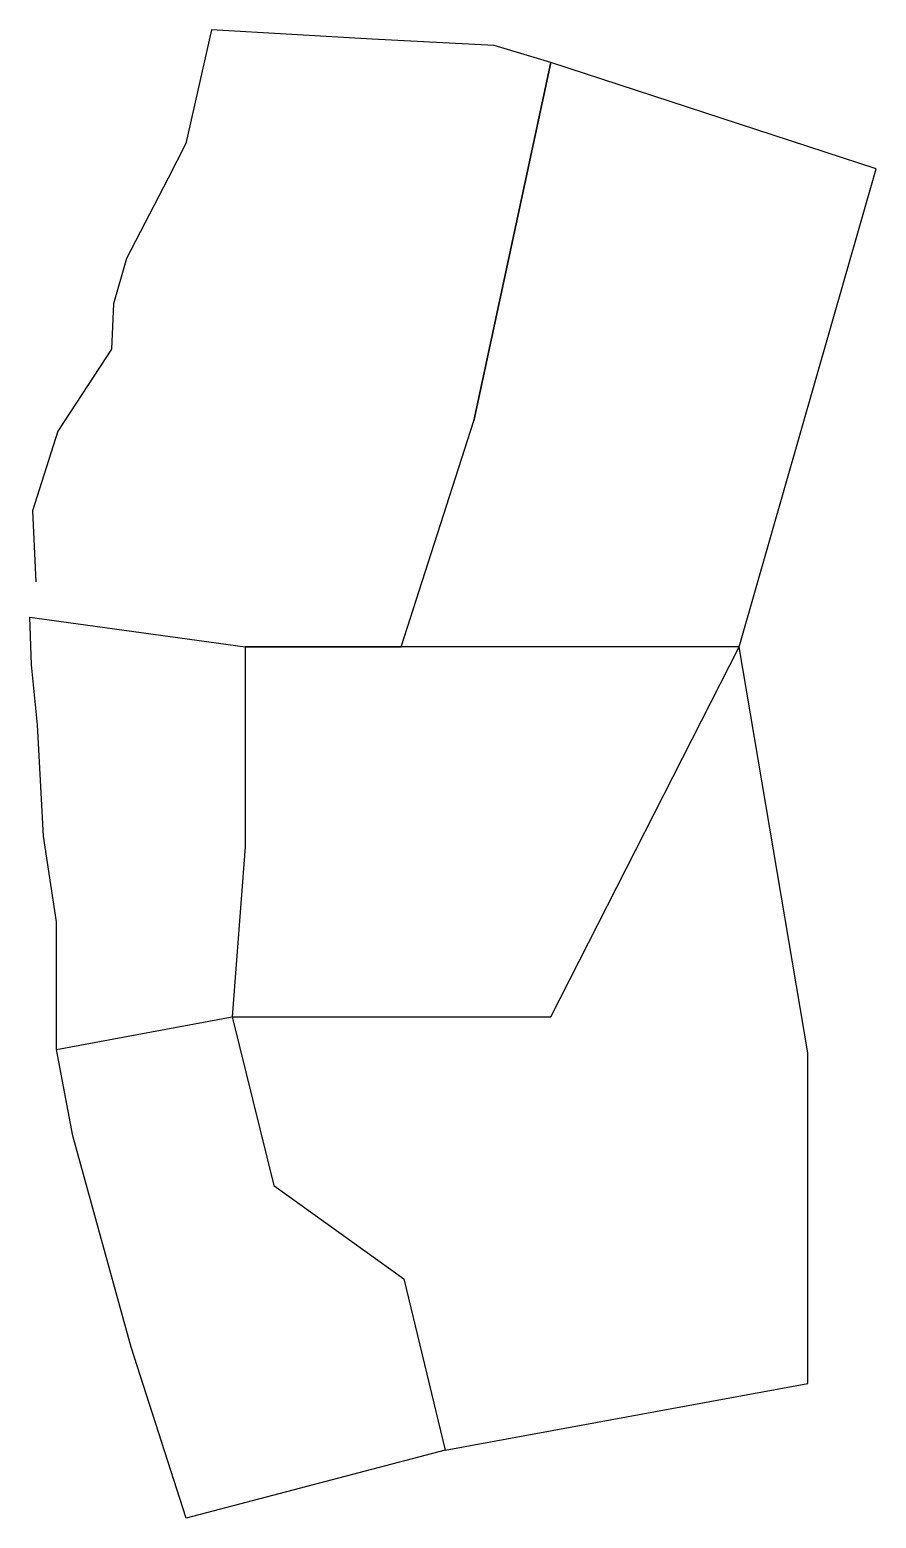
# Model space of a CAD drawing. Header units: inches. Extents: x 633436 to 633527, y 3066519 to 3066678.
import ezdxf

# ---------------------------------------------------------------- set-up
doc = ezdxf.new("R2010")
doc.units = ezdxf.units.IN
doc.header["$MEASUREMENT"] = 0

msp = doc.modelspace()

# ---------------------------------------------------------------- linework, layer by layer
at = {"color": 1}
for points in [[(633458.95, 3066612.14), (633475.69, 3066612.14), (633483.51, 3066636.4), (633491.77, 3066674.89), (633485.68, 3066676.73), (633472.59, 3066677.43), (633455.33, 3066678.42), (633452.58, 3066666.19), (633450.66, 3066662.49), (633446.2, 3066653.86), (633444.79, 3066648.99), (633444.58, 3066644.11), (633438.82, 3066635.3), (633436.09, 3066626.75), (633436.45, 3066619.11)], [(633512.02, 3066612.14), (633526.74, 3066663.47), (633491.77, 3066674.89), (633483.51, 3066636.4)], [(633438.67, 3066568.89), (633438.67, 3066582.58), (633437.29, 3066591.79), (633436.64, 3066603.76), (633436, 3066610.21), (633435.81, 3066615.33), (633458.95, 3066612.14), (633458.95, 3066590.66), (633457.55, 3066572.4)], [(633480.44, 3066525.82), (633519.38, 3066532.98), (633519.38, 3066568.51), (633512.02, 3066612.14)]]:
    msp.add_lwpolyline(points, dxfattribs=at)
for points in [[(633457.55, 3066572.4), (633491.79, 3066572.4), (633512.02, 3066612.14), (633475.69, 3066612.14), (633458.95, 3066612.14), (633458.95, 3066590.66)], [(633452.6, 3066518.52), (633446.69, 3066536.9), (633440.42, 3066559.59), (633438.67, 3066568.89), (633457.55, 3066572.4), (633462.02, 3066554.27), (633475.98, 3066544.23), (633480.44, 3066525.82)]]:
    msp.add_lwpolyline(points, close=True, dxfattribs=at)

doc.saveas('drawing.dxf')
